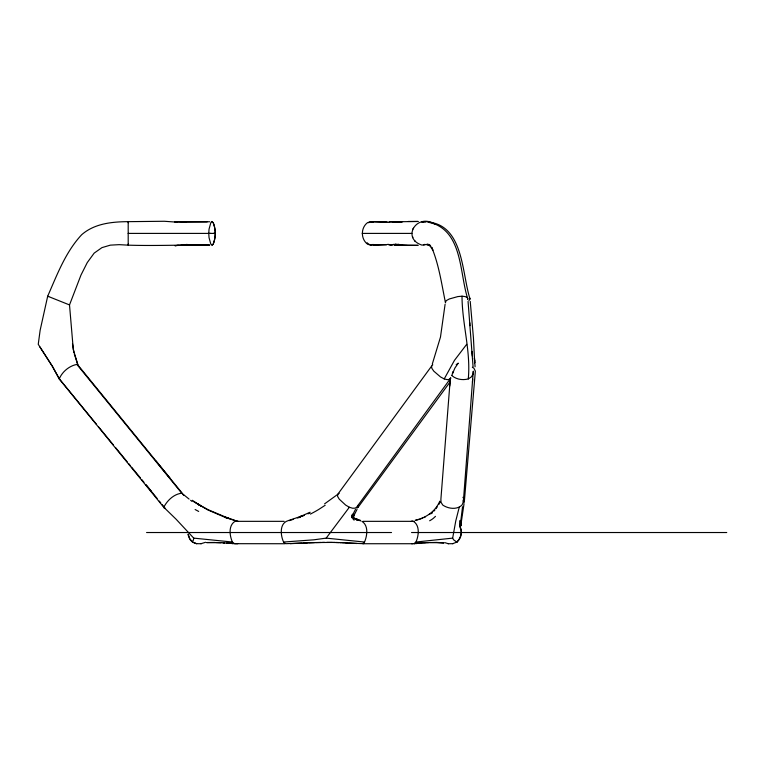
<?xml version="1.0" encoding="UTF-8"?>
<svg xmlns="http://www.w3.org/2000/svg" width="765" height="765" viewBox="0 0 765 765"><rect width="100%" height="100%" fill="white"/><g stroke="black" fill="none" stroke-linecap="round" stroke-linejoin="round"><path stroke-width="1.15" d="M183.715 245.02L209.715 245.068C182.529 244.762 155.419 246.024 128.195 245.154L128.195 221.659L164.322 221.267L176.868 222.166M462.557 506.726L460.157 526.244L460.281 520.458L460.54 525.765M128.214 244.092L128.195 245.154L119.158 244.657L110.332 245.144L101.936 247.63L94.172 253.11L87.267 262.577L80.994 275.027L69.51 304.929L73.306 349.691L78.011 365.154L169.916 478.068M460.148 527.056L460.281 520.458M460.769 524.819L460.865 521.348L460.76 525.153M460.74 525.622L460.846 522.179L460.97 525.871M356.806 508.142L358.269 507.052L358.336 505.082M452.096 375.797C456.523 379.507 462.787 380.396 468.276 378.933C470.934 351.068 462.108 324.083 462.012 296.198L457.805 296.591L449.284 298.972L446.397 300.559L445.354 302.146L445.651 302.844M208.749 233.402L209.046 229.137L210.815 222.72L211.991 221.659L213.244 222.72C215.902 229.462 215.902 237.351 213.244 244.092L212.106 245.154L210.815 244.092L209.046 237.676L208.749 233.402L128.138 233.402M450.346 377.996L440.889 499.249L441.042 502.318L442.782 505.091C448.261 508.792 456.887 510.026 461.974 505.072L463.313 502.203L472.674 379.134M449.724 386.076L450.116 381.037M472.445 382.184L473.315 371.14L473.047 374.181L471.317 376.944L468.276 378.933M460.807 525.412L464.039 503.686M352.244 515.753L352.464 514.195L351.594 517.704M353.698 515.715L353.937 514.147L353.172 517.695M445.096 304.279L440.477 337.088L432.263 364.169M460.176 527.659C462.414 532.488 460.626 538.531 456.772 542.031L453.549 539.765L452.66 538.13L455.749 521.022L459.23 507.252M372.431 244.446L370.432 245.154L367.439 244.092C360.688 238.967 360.688 227.846 367.439 222.72L370.432 221.659L372.431 222.366M424.871 244.36L422.089 245.154C401.376 238.584 416.141 213.215 434.176 223.763C462.787 234.75 459.689 274.673 467.845 298.972L467.578 299.373M451.752 375.5L454.917 368.022L458.273 363.146L456.17 364.676M362.486 543.685L364.513 542.041C367.267 535.739 368.663 525.555 361.95 521.348M413.951 543.685L415.969 542.031C418.723 535.739 420.119 525.555 413.416 521.338M352.196 515.868L355.476 509.347M353.793 515.868L357.045 509.337M163.787 507.252L164.542 508.247L59.24 378.933C62.137 371.809 69.252 365.852 76.854 364.417L181.745 493.215C173.951 494.018 167.191 500.482 163.787 507.252L176.084 519.206L193.727 538.13C193.134 544.976 189.251 539.794 187.999 534.295M432.78 364.79L431.594 366.129L431.833 368.29L433.774 371.14L440.525 376.944L444.216 378.933L454.477 360.334L466.688 344.317M439.789 501.171C435.476 511.402 425.876 518.039 415.194 520.219M440.458 501.61L439.005 504.097L439.559 503.16M412.813 229.137L413.387 228.2M468.945 300.559L470.026 298.972C461.658 273.076 463.848 224.308 426.822 221.907M437.197 506.956L435.964 508.687M431.594 366.129L337.681 494.391L324.57 503.877M358.269 507.052L450.384 381.553M444.216 378.933L447.362 379.679L449.677 379.306L450.862 377.967L356.739 507.071L355.228 508.151L352.655 508.247L349.347 507.252L326.177 538.13L313.86 539.813L283.586 542.041C280.449 535.433 279.273 523.107 288.156 520.659C292.746 519.072 297.375 517.589 301.945 515.964L299.325 516.939L310.121 512.254M452.689 543.685L457.059 542.031C461.247 538.264 462.787 531.665 460.052 526.636M435.476 516.356L433.554 518.154A11.15 5.661 -34.7 0 1 431.374 519.741L429.653 520.783M433.87 511.125L434.836 510.169M211.991 245.154L213.177 244.092C215.921 237.37 215.921 229.443 213.177 222.72L211.991 221.659M431.632 513.181L432.426 512.512M416.236 542.576L414.869 543.676L411.666 543.733M430.819 513.831L432.082 512.818M339.191 493.31L337.681 494.391L337.585 496.37L339.239 499.143L345.656 505.082L349.347 507.252M430.035 513.812L429.242 514.357M325.173 505.273L318.785 509.414A145.962 110.084 11.1 0 1 312.12 513.172L310.427 514.099M307.97 513.841L309.729 513.047M423.896 517.618L425.177 517.064M302.491 516.155L304.336 515.4M300.635 516.901L298.733 517.637L300.53 516.968M422.634 518.125L419.985 519.062M368.443 222.72L371.417 221.659L373.387 222.366M373.387 244.446L371.417 245.154L368.443 244.092L367.152 242.754M289.361 520.64L293.358 519.301M297.336 517.972L299.306 517.312M200.956 543.724L205.594 542.28M418.665 519.483L416.007 520.257M411.13 521.386L412.478 520.994M421.869 222.185L423.714 221.659L425.56 222.185M423.714 245.154L426.478 244.36M389.385 222.185L391.46 221.659L393.526 222.185M394.558 244.36L391.46 245.154L388.352 244.36M388.515 222.185L390.59 221.659L392.665 222.185M393.698 244.36L390.59 245.154L387.482 244.36M181.515 245.383L187.186 244.446L174.927 245.728L178.245 245.23M398.278 222.252L400.325 221.927L393.612 222.099M415.969 542.031L452.66 538.13M416.801 543.475L420.645 543.035L416.026 543.494L422.557 542.815M427.128 244.781L429.385 244.771M415.873 543.494L420.272 543.121M394.128 244.8L398.383 244.36M416.868 543.389L417.795 543.293M416.026 543.494L418.723 543.255L414.286 543.619M394.654 244.743L399.024 244.37M206.502 542.576L220.808 542.691M174.573 221.907L207.191 221.86M206.856 542.557L215.061 542.452M421.161 543.093L417.757 543.36M397.37 222.127L402.572 221.726M421.945 542.987L424.46 542.844M423.59 542.863L426.067 542.729M425.216 542.758L429.108 542.557M395.715 222.146L401.979 221.764M176.83 221.726L186.019 222.252M426.774 542.662L436.796 542.404M301.812 543.112L290.27 543.657M302.969 543.102L307.597 542.882M209.706 221.754L183.715 221.898M394.405 221.831L417.757 221.468M372.871 245.106L386.478 244.685M373.626 245.058L386.813 244.666M308.725 542.787L321.3 542.462M314.482 542.624L285.641 543.685L283.586 542.041M429.767 542.509L443.595 542.873M395.648 244.676L399.081 244.886L394.52 244.771M418.025 245.316L395.591 244.982M315.62 542.548L332.507 542.423M417.833 245.383L406.99 245.422M408.3 221.458L418.206 221.458M363.691 543.676L349.146 543.102M386.985 222.108L373.33 221.764M395.907 244.714L397.245 244.819L395.218 244.408M448.099 543.724L452.976 543.685M213.186 233.411L215.242 233.402L209.094 233.421L211.073 233.421M322.371 542.423L324.628 542.414M284.159 521.338L235.008 521.338C228.219 525.498 229.586 535.749 232.407 542.031L234.463 543.685L284.762 543.733M363.146 521.338L414.324 521.338M146.574 532.526L391.527 532.526M411.532 532.526L726.75 532.526M326.865 542.404L334.707 542.452M363.423 543.733L412.555 543.724M362.189 233.402L411.886 233.402M387.951 222.146L373.024 221.697M201.233 543.724L196.356 543.685L192.273 542.031M235.381 543.676L237.666 543.724M333.53 542.452L339.201 542.567M437.274 542.442L443.939 542.997M406.923 245.355L394.405 244.657L399.081 244.886L396.739 244.504M335.787 542.5L341.42 542.653M215.711 542.509L225.618 542.987M340.253 542.643L343.619 542.748M342.462 542.739L348.085 542.978M344.709 542.844L356.939 543.504M232.426 543.446L228.123 543.227M223.141 542.892L224.776 543.007M235.027 543.657L228.506 543.169L233.287 543.561L230.485 543.351L232.474 543.523M230.695 543.341L226.44 543.112M396.05 244.676L402.314 245.163M393.975 221.888L400.325 221.927L394.042 222.032M395.668 222.07L397.867 222.252M229.414 543.198L231.403 543.37M326.177 538.13L364.513 542.041M226.536 542.987L231.546 543.456L228.506 543.169M395.123 222.013L397.59 222.261M426.574 244.657L429.853 245.02M232.407 542.031L193.727 538.13M462.012 296.198L465.225 296.591L467.243 297.585L467.845 298.972M395.696 244.351L397.991 244.771L395.725 244.351M429.108 222.414L435.065 224.011M429.165 244.657L427.377 244.169L430.772 246.206M422.089 221.659L423.944 222.185M227.119 518.058L224.872 517.322L233.956 520.267M229.586 518.584L225.627 517.312L234.769 520.248M444.828 542.643L448.376 543.724M236.481 520.812L238.192 521.376M235.639 520.822L237.322 521.386M360.65 520.898L355.562 519.158M360.583 520.43L355.649 518.68M227.846 518.02L208.319 509.796L197.915 504.106L200.927 505.952L192.311 500.281M225.398 517.484L207.611 509.834L193.373 501.467M69.51 304.929L47.688 296.198C57.107 274.778 65.474 252.077 81.702 234.692C94.487 223.514 111.92 221.764 128.195 221.659L128.214 222.72M196.643 543.685L192.56 542.031L189.73 538.646M48.664 296.591L47.688 296.198L40.134 330.298L38.25 344.317L52.45 366.378L59.364 378.933L96.562 424.374M354.233 518.689L357.265 520.047L355.256 519.072M354.491 518.211L357.542 519.598L355.763 518.641M198.68 511.441L195.123 509.528M197.915 504.106L199.158 504.852L196.175 503.074M472.349 367.21L473.946 368.29L475.352 371.14L464.288 502.203L464.097 499.134L462.921 497.288M60.292 379.67L59.24 378.933L52.355 366.339L39.885 346.956M190.59 500.291L192.13 501.496M457.059 542.031L456.447 541.544M189.07 499.076L183.045 494.2L155.993 461.008M182.5 494.2L183.992 495.414M430.265 245.575L428.907 244.437L432.302 249.218M354.109 520.152L353.65 519.684A11.179 7.401 -13.1 0 1 352.636 518.125L352.244 516.365M98.752 427.052L113.335 444.876M115.525 447.544L127.2 461.802M128.654 463.58L130.117 465.369M131.57 467.147L140.368 477.867M143.973 482.294L141.841 479.665M146.163 484.972L151.269 491.206M146.201 485.029L157.112 498.417M159.292 501.094L160.746 502.882M162.199 504.671L165.106 508.237M414.553 240.487L415.127 241.415M432.98 250.174L431.651 247.248C438.947 264.747 441.577 283.691 445.354 302.146M469.471 297.585L470.026 298.972M77.915 365.154L74.282 353.86M354.061 518.144L353.688 516.346M188.286 534.286L189.366 537.556M73.928 352.483L72.484 343.724M412.584 236.615L412.813 237.676M473.076 366.722L469.662 322.696L469.978 325.641M469.72 323.136L468.056 301.381M470.236 301.381L473.43 337.805L474.711 362.906L474.434 358.001L474.616 360.65M471.967 351.384L472.34 356.05M474.596 360.191L475.075 366.76M463.217 500.157L463.313 502.203M452.995 371.933L452.392 373.397L453.014 372.029M398.498 244.829L396.356 244.465L398.498 244.829M396.968 244.762L395.056 244.37L396.968 244.762"/></g></svg>
